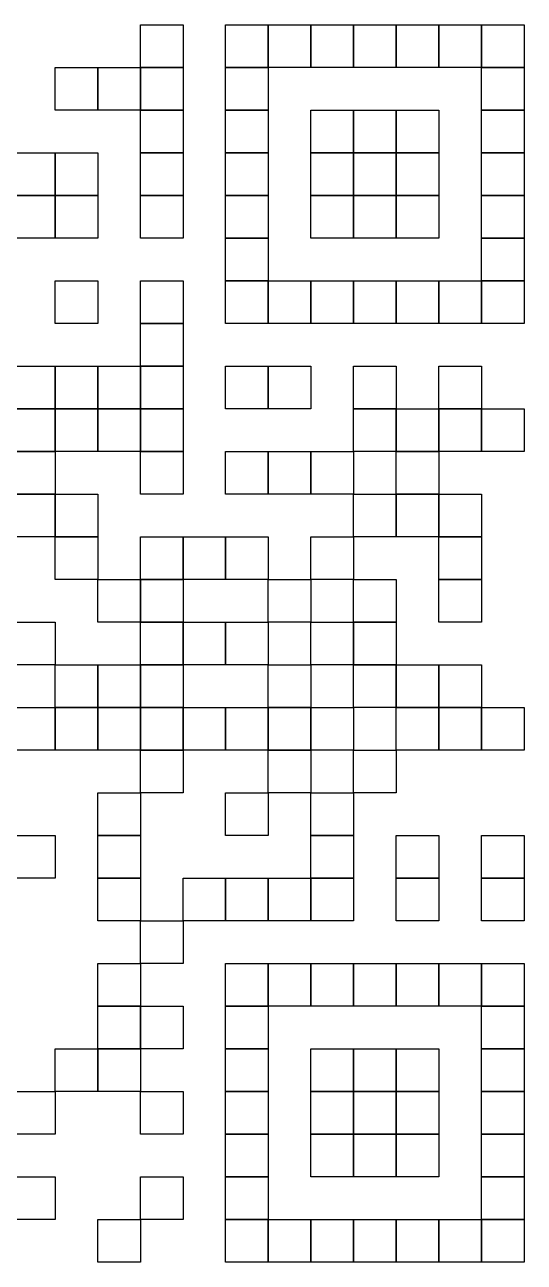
# Model space of a CAD drawing. Extents: x -98 to 566, y 230 to 443.
# Drawn here: x 31.3 to 40.19, y 333.04 to 355.05 of the extents above; entities that cross this region are included whole.
import ezdxf

# ---------------------------------------------------------------- set-up
doc = ezdxf.new("R2010")
doc.units = 0
doc.layers.add('Layer', color=7, linetype='CONTINUOUS')

msp = doc.modelspace()

# ---------------------------------------------------------------- linework, layer by layer
at = {"layer": 'Layer', "color": 7}
for p, q in [((33.360851, 354.291176), (33.360851, 355.050255)), ((33.360851, 355.050255), (34.119933, 355.050255)), ((34.119933, 355.050255), (34.119933, 354.291176)), ((34.879012, 354.291176), (34.879012, 355.050255)), ((34.879012, 355.050255), (35.638094, 355.050255)), ((35.638094, 354.291176), (35.638094, 355.050255)), ((35.638094, 355.050255), (36.397173, 355.050255)), ((35.638094, 355.050255), (35.638094, 354.291176)), ((36.397173, 354.291176), (36.397173, 355.050255)), ((36.397173, 355.050255), (37.156255, 355.050255)), ((36.397173, 355.050255), (36.397173, 354.291176)), ((37.156255, 354.291176), (37.156255, 355.050255)), ((37.156255, 355.050255), (37.915334, 355.050255)), ((37.156255, 355.050255), (37.156255, 354.291176)), ((37.915334, 354.291176), (37.915334, 355.050255)), ((37.915334, 355.050255), (38.674415, 355.050255)), ((37.915334, 355.050255), (37.915334, 354.291176)), ((38.674415, 354.291176), (38.674415, 355.050255)), ((38.674415, 355.050255), (39.433494, 355.050255)), ((38.674415, 355.050255), (38.674415, 354.291176)), ((39.433494, 354.291176), (39.433494, 355.050255)), ((39.433494, 355.050255), (40.192576, 355.050255)), ((39.433494, 355.050255), (39.433494, 354.291176)), ((40.192576, 355.050255), (40.192576, 354.291176)), ((31.84269, 353.532094), (31.84269, 354.291176)), ((31.84269, 354.291176), (32.601772, 354.291176)), ((32.601772, 353.532094), (32.601772, 354.291176)), ((32.601772, 354.291176), (33.360851, 354.291176)), ((32.601772, 354.291176), (32.601772, 353.532094)), ((34.119933, 354.291176), (33.360851, 354.291176)), ((33.360851, 353.532094), (33.360851, 354.291176)), ((33.360851, 354.291176), (34.119933, 354.291176)), ((33.360851, 354.291176), (33.360851, 353.532094)), ((34.119933, 354.291176), (34.119933, 353.532094)), ((35.638094, 354.291176), (34.879012, 354.291176)), ((34.879012, 353.532094), (34.879012, 354.291176)), ((34.879012, 354.291176), (35.638094, 354.291176)), ((36.397173, 354.291176), (35.638094, 354.291176)), ((35.638094, 354.291176), (35.638094, 353.532094)), ((37.156255, 354.291176), (36.397173, 354.291176)), ((37.915334, 354.291176), (37.156255, 354.291176)), ((38.674415, 354.291176), (37.915334, 354.291176)), ((39.433494, 354.291176), (38.674415, 354.291176)), ((40.192576, 354.291176), (39.433494, 354.291176)), ((39.433494, 353.532094), (39.433494, 354.291176)), ((39.433494, 354.291176), (40.192576, 354.291176)), ((40.192576, 354.291176), (40.192576, 353.532094)), ((32.601772, 353.532094), (31.84269, 353.532094)), ((33.360851, 353.532094), (32.601772, 353.532094)), ((34.119933, 353.532094), (33.360851, 353.532094)), ((33.360851, 352.773015), (33.360851, 353.532094)), ((33.360851, 353.532094), (34.119933, 353.532094)), ((34.119933, 353.532094), (34.119933, 352.773015)), ((35.638094, 353.532094), (34.879012, 353.532094)), ((34.879012, 352.773015), (34.879012, 353.532094)), ((34.879012, 353.532094), (35.638094, 353.532094)), ((35.638094, 353.532094), (35.638094, 352.773015)), ((36.397173, 352.773015), (36.397173, 353.532094)), ((36.397173, 353.532094), (37.156255, 353.532094)), ((37.156255, 352.773015), (37.156255, 353.532094)), ((37.156255, 353.532094), (37.915334, 353.532094)), ((37.156255, 353.532094), (37.156255, 352.773015)), ((37.915334, 352.773015), (37.915334, 353.532094)), ((37.915334, 353.532094), (38.674415, 353.532094)), ((37.915334, 353.532094), (37.915334, 352.773015)), ((38.674415, 353.532094), (38.674415, 352.773015)), ((40.192576, 353.532094), (39.433494, 353.532094)), ((39.433494, 352.773015), (39.433494, 353.532094)), ((39.433494, 353.532094), (40.192576, 353.532094)), ((40.192576, 353.532094), (40.192576, 352.773015)), ((31.083611, 352.773015), (31.84269, 352.773015)), ((31.84269, 352.013933), (31.84269, 352.773015)), ((31.84269, 352.773015), (32.601772, 352.773015)), ((31.84269, 352.773015), (31.84269, 352.013933)), ((32.601772, 352.773015), (32.601772, 352.013933)), ((34.119933, 352.773015), (33.360851, 352.773015)), ((33.360851, 352.013933), (33.360851, 352.773015)), ((33.360851, 352.773015), (34.119933, 352.773015)), ((34.119933, 352.773015), (34.119933, 352.013933)), ((35.638094, 352.773015), (34.879012, 352.773015)), ((34.879012, 352.013933), (34.879012, 352.773015)), ((34.879012, 352.773015), (35.638094, 352.773015)), ((35.638094, 352.773015), (35.638094, 352.013933)), ((37.156255, 352.773015), (36.397173, 352.773015)), ((36.397173, 352.013933), (36.397173, 352.773015)), ((36.397173, 352.773015), (37.156255, 352.773015)), ((37.915334, 352.773015), (37.156255, 352.773015)), ((37.156255, 352.013933), (37.156255, 352.773015)), ((37.156255, 352.773015), (37.915334, 352.773015)), ((37.156255, 352.773015), (37.156255, 352.013933)), ((38.674415, 352.773015), (37.915334, 352.773015)), ((37.915334, 352.013933), (37.915334, 352.773015)), ((37.915334, 352.773015), (38.674415, 352.773015)), ((37.915334, 352.773015), (37.915334, 352.013933)), ((38.674415, 352.773015), (38.674415, 352.013933)), ((40.192576, 352.773015), (39.433494, 352.773015)), ((39.433494, 352.013933), (39.433494, 352.773015)), ((39.433494, 352.773015), (40.192576, 352.773015)), ((40.192576, 352.773015), (40.192576, 352.013933)), ((31.84269, 352.013933), (31.083611, 352.013933)), ((31.083611, 352.013933), (31.84269, 352.013933)), ((32.601772, 352.013933), (31.84269, 352.013933)), ((31.84269, 351.254854), (31.84269, 352.013933)), ((31.84269, 352.013933), (32.601772, 352.013933)), ((31.84269, 352.013933), (31.84269, 351.254854)), ((32.601772, 352.013933), (32.601772, 351.254854)), ((34.119933, 352.013933), (33.360851, 352.013933)), ((33.360851, 351.254854), (33.360851, 352.013933)), ((33.360851, 352.013933), (34.119933, 352.013933)), ((34.119933, 352.013933), (34.119933, 351.254854)), ((35.638094, 352.013933), (34.879012, 352.013933)), ((34.879012, 351.254854), (34.879012, 352.013933)), ((34.879012, 352.013933), (35.638094, 352.013933)), ((35.638094, 352.013933), (35.638094, 351.254854)), ((37.156255, 352.013933), (36.397173, 352.013933)), ((36.397173, 351.254854), (36.397173, 352.013933)), ((36.397173, 352.013933), (37.156255, 352.013933)), ((37.915334, 352.013933), (37.156255, 352.013933)), ((37.156255, 351.254854), (37.156255, 352.013933)), ((37.156255, 352.013933), (37.915334, 352.013933)), ((37.156255, 352.013933), (37.156255, 351.254854)), ((38.674415, 352.013933), (37.915334, 352.013933)), ((37.915334, 351.254854), (37.915334, 352.013933)), ((37.915334, 352.013933), (38.674415, 352.013933)), ((37.915334, 352.013933), (37.915334, 351.254854)), ((38.674415, 352.013933), (38.674415, 351.254854)), ((40.192576, 352.013933), (39.433494, 352.013933)), ((39.433494, 351.254854), (39.433494, 352.013933)), ((39.433494, 352.013933), (40.192576, 352.013933)), ((40.192576, 352.013933), (40.192576, 351.254854)), ((31.84269, 351.254854), (31.083611, 351.254854)), ((32.601772, 351.254854), (31.84269, 351.254854)), ((34.119933, 351.254854), (33.360851, 351.254854)), ((35.638094, 351.254854), (34.879012, 351.254854)), ((34.879012, 350.495773), (34.879012, 351.254854)), ((34.879012, 351.254854), (35.638094, 351.254854)), ((35.638094, 351.254854), (35.638094, 350.495773)), ((37.156255, 351.254854), (36.397173, 351.254854)), ((37.915334, 351.254854), (37.156255, 351.254854)), ((38.674415, 351.254854), (37.915334, 351.254854)), ((40.192576, 351.254854), (39.433494, 351.254854)), ((39.433494, 350.495773), (39.433494, 351.254854)), ((39.433494, 351.254854), (40.192576, 351.254854)), ((40.192576, 351.254854), (40.192576, 350.495773)), ((31.84269, 349.736694), (31.84269, 350.495773)), ((31.84269, 350.495773), (32.601772, 350.495773)), ((32.601772, 350.495773), (32.601772, 349.736694)), ((33.360851, 349.736694), (33.360851, 350.495773)), ((33.360851, 350.495773), (34.119933, 350.495773)), ((34.119933, 350.495773), (34.119933, 349.736694)), ((35.638094, 350.495773), (34.879012, 350.495773)), ((34.879012, 349.736694), (34.879012, 350.495773)), ((34.879012, 350.495773), (35.638094, 350.495773)), ((35.638094, 349.736694), (35.638094, 350.495773)), ((35.638094, 350.495773), (36.397173, 350.495773)), ((35.638094, 350.495773), (35.638094, 349.736694)), ((36.397173, 349.736694), (36.397173, 350.495773)), ((36.397173, 350.495773), (37.156255, 350.495773)), ((36.397173, 350.495773), (36.397173, 349.736694)), ((37.156255, 349.736694), (37.156255, 350.495773)), ((37.156255, 350.495773), (37.915334, 350.495773)), ((37.156255, 350.495773), (37.156255, 349.736694)), ((37.915334, 349.736694), (37.915334, 350.495773)), ((37.915334, 350.495773), (38.674415, 350.495773)), ((37.915334, 350.495773), (37.915334, 349.736694)), ((38.674415, 349.736694), (38.674415, 350.495773)), ((38.674415, 350.495773), (39.433494, 350.495773)), ((38.674415, 350.495773), (38.674415, 349.736694)), ((40.192576, 350.495773), (39.433494, 350.495773)), ((39.433494, 349.736694), (39.433494, 350.495773)), ((39.433494, 350.495773), (40.192576, 350.495773)), ((39.433494, 350.495773), (39.433494, 349.736694)), ((40.192576, 350.495773), (40.192576, 349.736694)), ((32.601772, 349.736694), (31.84269, 349.736694)), ((34.119933, 349.736694), (33.360851, 349.736694)), ((33.360851, 348.977612), (33.360851, 349.736694)), ((33.360851, 349.736694), (34.119933, 349.736694)), ((34.119933, 349.736694), (34.119933, 348.977612)), ((35.638094, 349.736694), (34.879012, 349.736694)), ((36.397173, 349.736694), (35.638094, 349.736694)), ((37.156255, 349.736694), (36.397173, 349.736694)), ((37.915334, 349.736694), (37.156255, 349.736694)), ((38.674415, 349.736694), (37.915334, 349.736694)), ((39.433494, 349.736694), (38.674415, 349.736694)), ((40.192576, 349.736694), (39.433494, 349.736694)), ((31.083611, 348.977612), (31.84269, 348.977612)), ((31.84269, 348.218533), (31.84269, 348.977612)), ((31.84269, 348.977612), (32.601772, 348.977612)), ((31.84269, 348.977612), (31.84269, 348.218533)), ((32.601772, 348.218533), (32.601772, 348.977612)), ((32.601772, 348.977612), (33.360851, 348.977612)), ((32.601772, 348.977612), (32.601772, 348.218533)), ((34.119933, 348.977612), (33.360851, 348.977612)), ((33.360851, 348.218533), (33.360851, 348.977612)), ((33.360851, 348.977612), (34.119933, 348.977612)), ((33.360851, 348.977612), (33.360851, 348.218533)), ((34.119933, 348.977612), (34.119933, 348.218533)), ((34.879012, 348.218533), (34.879012, 348.977612)), ((34.879012, 348.977612), (35.638094, 348.977612)), ((35.638094, 348.218533), (35.638094, 348.977612)), ((35.638094, 348.977612), (36.397173, 348.977612)), ((35.638094, 348.977612), (35.638094, 348.218533)), ((36.397173, 348.977612), (36.397173, 348.218533)), ((37.156255, 348.218533), (37.156255, 348.977612)), ((37.156255, 348.977612), (37.915334, 348.977612)), ((37.915334, 348.977612), (37.915334, 348.218533)), ((38.674415, 348.218533), (38.674415, 348.977612)), ((38.674415, 348.977612), (39.433494, 348.977612)), ((39.433494, 348.977612), (39.433494, 348.218533)), ((31.84269, 348.218533), (31.083611, 348.218533)), ((31.083611, 348.218533), (31.84269, 348.218533)), ((32.601772, 348.218533), (31.84269, 348.218533)), ((31.84269, 347.459451), (31.84269, 348.218533)), ((31.84269, 348.218533), (32.601772, 348.218533)), ((31.84269, 348.218533), (31.84269, 347.459451)), ((33.360851, 348.218533), (32.601772, 348.218533)), ((32.601772, 347.459451), (32.601772, 348.218533)), ((32.601772, 348.218533), (33.360851, 348.218533)), ((32.601772, 348.218533), (32.601772, 347.459451)), ((34.119933, 348.218533), (33.360851, 348.218533)), ((33.360851, 347.459451), (33.360851, 348.218533)), ((33.360851, 348.218533), (34.119933, 348.218533)), ((33.360851, 348.218533), (33.360851, 347.459451)), ((34.119933, 348.218533), (34.119933, 347.459451)), ((35.638094, 348.218533), (34.879012, 348.218533)), ((36.397173, 348.218533), (35.638094, 348.218533)), ((37.915334, 348.218533), (37.156255, 348.218533)), ((37.156255, 347.459451), (37.156255, 348.218533)), ((37.156255, 348.218533), (37.915334, 348.218533)), ((37.915334, 347.459451), (37.915334, 348.218533)), ((37.915334, 348.218533), (38.674415, 348.218533)), ((37.915334, 348.218533), (37.915334, 347.459451)), ((39.433494, 348.218533), (38.674415, 348.218533)), ((38.674415, 347.459451), (38.674415, 348.218533)), ((38.674415, 348.218533), (39.433494, 348.218533)), ((38.674415, 348.218533), (38.674415, 347.459451)), ((39.433494, 347.459451), (39.433494, 348.218533)), ((39.433494, 348.218533), (40.192576, 348.218533)), ((39.433494, 348.218533), (39.433494, 347.459451)), ((40.192576, 348.218533), (40.192576, 347.459451)), ((31.84269, 347.459451), (31.083611, 347.459451)), ((31.083611, 347.459451), (31.84269, 347.459451)), ((32.601772, 347.459451), (31.84269, 347.459451)), ((31.84269, 347.459451), (31.84269, 346.700369)), ((33.360851, 347.459451), (32.601772, 347.459451)), ((34.119933, 347.459451), (33.360851, 347.459451)), ((33.360851, 346.700369), (33.360851, 347.459451)), ((33.360851, 347.459451), (34.119933, 347.459451)), ((34.119933, 347.459451), (34.119933, 346.700369)), ((34.879012, 346.700369), (34.879012, 347.459451)), ((34.879012, 347.459451), (35.638094, 347.459451)), ((35.638094, 346.700369), (35.638094, 347.459451)), ((35.638094, 347.459451), (36.397173, 347.459451)), ((35.638094, 347.459451), (35.638094, 346.700369)), ((36.397173, 346.700369), (36.397173, 347.459451)), ((36.397173, 347.459451), (37.156255, 347.459451)), ((36.397173, 347.459451), (36.397173, 346.700369)), ((37.915334, 347.459451), (37.156255, 347.459451)), ((37.156255, 347.459451), (37.156255, 346.700369)), ((38.674415, 347.459451), (37.915334, 347.459451)), ((37.915334, 346.700369), (37.915334, 347.459451)), ((37.915334, 347.459451), (38.674415, 347.459451)), ((39.433494, 347.459451), (38.674415, 347.459451)), ((38.674415, 347.459451), (38.674415, 346.700369)), ((40.192576, 347.459451), (39.433494, 347.459451)), ((31.84269, 346.700369), (31.083611, 346.700369)), ((31.083611, 346.700369), (31.84269, 346.700369)), ((31.84269, 345.94129), (31.84269, 346.700369)), ((31.84269, 346.700369), (32.601772, 346.700369)), ((31.84269, 346.700369), (31.84269, 345.94129)), ((32.601772, 346.700369), (32.601772, 345.94129)), ((34.119933, 346.700369), (33.360851, 346.700369)), ((35.638094, 346.700369), (34.879012, 346.700369)), ((36.397173, 346.700369), (35.638094, 346.700369)), ((37.156255, 346.700369), (36.397173, 346.700369)), ((37.156255, 345.94129), (37.156255, 346.700369)), ((37.156255, 346.700369), (37.915334, 346.700369)), ((38.674415, 346.700369), (37.915334, 346.700369)), ((37.915334, 345.94129), (37.915334, 346.700369)), ((37.915334, 346.700369), (38.674415, 346.700369)), ((37.915334, 346.700369), (37.915334, 345.94129)), ((38.674415, 345.94129), (38.674415, 346.700369)), ((38.674415, 346.700369), (39.433494, 346.700369)), ((38.674415, 346.700369), (38.674415, 345.94129)), ((39.433494, 346.700369), (39.433494, 345.94129)), ((31.84269, 345.94129), (31.083611, 345.94129)), ((32.601772, 345.94129), (31.84269, 345.94129)), ((31.84269, 345.182208), (31.84269, 345.94129)), ((31.84269, 345.94129), (32.601772, 345.94129)), ((32.601772, 345.94129), (32.601772, 345.182208)), ((33.360851, 345.182208), (33.360851, 345.94129)), ((33.360851, 345.94129), (34.119933, 345.94129)), ((34.119933, 345.182208), (34.119933, 345.94129)), ((34.119933, 345.94129), (34.879012, 345.94129)), ((34.119933, 345.94129), (34.119933, 345.182208)), ((34.879012, 345.182208), (34.879012, 345.94129)), ((34.879012, 345.94129), (35.638094, 345.94129)), ((34.879012, 345.94129), (34.879012, 345.182208)), ((35.638094, 345.94129), (35.638094, 345.182208)), ((36.397173, 345.182208), (36.397173, 345.94129)), ((36.397173, 345.94129), (37.156255, 345.94129)), ((37.915334, 345.94129), (37.156255, 345.94129)), ((37.156255, 345.94129), (37.156255, 345.182208)), ((38.674415, 345.94129), (37.915334, 345.94129)), ((39.433494, 345.94129), (38.674415, 345.94129)), ((38.674415, 345.182208), (38.674415, 345.94129)), ((38.674415, 345.94129), (39.433494, 345.94129)), ((39.433494, 345.94129), (39.433494, 345.182208)), ((32.601772, 345.182208), (31.84269, 345.182208)), ((32.601772, 344.423129), (32.601772, 345.182208)), ((32.601772, 345.182208), (33.360851, 345.182208)), ((34.119933, 345.182208), (33.360851, 345.182208)), ((33.360851, 344.423129), (33.360851, 345.182208)), ((33.360851, 345.182208), (34.119933, 345.182208)), ((33.360851, 345.182208), (33.360851, 344.423129)), ((34.879012, 345.182208), (34.119933, 345.182208)), ((34.119933, 345.182208), (34.119933, 344.423129)), ((35.638094, 345.182208), (34.879012, 345.182208)), ((35.638094, 344.423129), (35.638094, 345.182208)), ((35.638094, 345.182208), (36.397173, 345.182208)), ((37.156255, 345.182208), (36.397173, 345.182208)), ((36.397173, 345.182208), (36.397173, 344.423129)), ((37.156255, 344.423129), (37.156255, 345.182208)), ((37.156255, 345.182208), (37.915334, 345.182208)), ((37.915334, 345.182208), (37.915334, 344.423129)), ((39.433494, 345.182208), (38.674415, 345.182208)), ((38.674415, 344.423129), (38.674415, 345.182208)), ((38.674415, 345.182208), (39.433494, 345.182208)), ((39.433494, 345.182208), (39.433494, 344.423129)), ((31.083611, 344.423129), (31.84269, 344.423129)), ((31.84269, 344.423129), (31.84269, 343.664047)), ((33.360851, 344.423129), (32.601772, 344.423129)), ((34.119933, 344.423129), (33.360851, 344.423129)), ((33.360851, 343.664047), (33.360851, 344.423129)), ((33.360851, 344.423129), (34.119933, 344.423129)), ((34.119933, 343.664047), (34.119933, 344.423129)), ((34.119933, 344.423129), (34.879012, 344.423129)), ((34.119933, 344.423129), (34.119933, 343.664047)), ((34.879012, 343.664047), (34.879012, 344.423129)), ((34.879012, 344.423129), (35.638094, 344.423129)), ((34.879012, 344.423129), (34.879012, 343.664047)), ((36.397173, 344.423129), (35.638094, 344.423129)), ((35.638094, 344.423129), (35.638094, 343.664047)), ((36.397173, 343.664047), (36.397173, 344.423129)), ((36.397173, 344.423129), (37.156255, 344.423129)), ((37.915334, 344.423129), (37.156255, 344.423129)), ((37.156255, 343.664047), (37.156255, 344.423129)), ((37.156255, 344.423129), (37.915334, 344.423129)), ((37.156255, 344.423129), (37.156255, 343.664047)), ((37.915334, 344.423129), (37.915334, 343.664047)), ((39.433494, 344.423129), (38.674415, 344.423129)), ((31.84269, 343.664047), (31.083611, 343.664047)), ((31.84269, 342.904968), (31.84269, 343.664047)), ((31.84269, 343.664047), (32.601772, 343.664047)), ((32.601772, 342.904968), (32.601772, 343.664047)), ((32.601772, 343.664047), (33.360851, 343.664047)), ((32.601772, 343.664047), (32.601772, 342.904968)), ((34.119933, 343.664047), (33.360851, 343.664047)), ((33.360851, 342.904968), (33.360851, 343.664047)), ((33.360851, 343.664047), (34.119933, 343.664047)), ((33.360851, 343.664047), (33.360851, 342.904968)), ((34.879012, 343.664047), (34.119933, 343.664047)), ((34.119933, 343.664047), (34.119933, 342.904968)), ((35.638094, 343.664047), (34.879012, 343.664047)), ((35.638094, 342.904968), (35.638094, 343.664047)), ((35.638094, 343.664047), (36.397173, 343.664047)), ((37.156255, 343.664047), (36.397173, 343.664047)), ((36.397173, 343.664047), (36.397173, 342.904968)), ((37.915334, 343.664047), (37.156255, 343.664047)), ((37.156255, 342.904968), (37.156255, 343.664047)), ((37.156255, 343.664047), (37.915334, 343.664047)), ((37.915334, 342.904968), (37.915334, 343.664047)), ((37.915334, 343.664047), (38.674415, 343.664047)), ((37.915334, 343.664047), (37.915334, 342.904968)), ((38.674415, 342.904968), (38.674415, 343.664047)), ((38.674415, 343.664047), (39.433494, 343.664047)), ((38.674415, 343.664047), (38.674415, 342.904968)), ((39.433494, 343.664047), (39.433494, 342.904968)), ((31.083611, 342.904968), (31.84269, 342.904968)), ((32.601772, 342.904968), (31.84269, 342.904968)), ((31.84269, 342.145887), (31.84269, 342.904968)), ((31.84269, 342.904968), (32.601772, 342.904968)), ((31.84269, 342.904968), (31.84269, 342.145887)), ((33.360851, 342.904968), (32.601772, 342.904968)), ((32.601772, 342.145887), (32.601772, 342.904968)), ((32.601772, 342.904968), (33.360851, 342.904968)), ((32.601772, 342.904968), (32.601772, 342.145887)), ((34.119933, 342.904968), (33.360851, 342.904968)), ((33.360851, 342.145887), (33.360851, 342.904968)), ((33.360851, 342.904968), (34.119933, 342.904968)), ((33.360851, 342.904968), (33.360851, 342.145887)), ((34.119933, 342.145887), (34.119933, 342.904968)), ((34.119933, 342.904968), (34.879012, 342.904968)), ((34.119933, 342.904968), (34.119933, 342.145887)), ((34.879012, 342.145887), (34.879012, 342.904968)), ((34.879012, 342.904968), (35.638094, 342.904968)), ((34.879012, 342.904968), (34.879012, 342.145887)), ((36.397173, 342.904968), (35.638094, 342.904968)), ((35.638094, 342.145887), (35.638094, 342.904968)), ((35.638094, 342.904968), (36.397173, 342.904968)), ((35.638094, 342.904968), (35.638094, 342.145887)), ((36.397173, 342.145887), (36.397173, 342.904968)), ((36.397173, 342.904968), (37.156255, 342.904968)), ((36.397173, 342.904968), (36.397173, 342.145887)), ((37.915334, 342.904968), (37.156255, 342.904968)), ((37.156255, 342.904968), (37.156255, 342.145887)), ((38.674415, 342.904968), (37.915334, 342.904968)), ((37.915334, 342.145887), (37.915334, 342.904968)), ((37.915334, 342.904968), (38.674415, 342.904968)), ((39.433494, 342.904968), (38.674415, 342.904968)), ((38.674415, 342.145887), (38.674415, 342.904968)), ((38.674415, 342.904968), (39.433494, 342.904968)), ((38.674415, 342.904968), (38.674415, 342.145887)), ((39.433494, 342.145887), (39.433494, 342.904968)), ((39.433494, 342.904968), (40.192576, 342.904968)), ((39.433494, 342.904968), (39.433494, 342.145887)), ((40.192576, 342.904968), (40.192576, 342.145887)), ((31.84269, 342.145887), (31.083611, 342.145887)), ((32.601772, 342.145887), (31.84269, 342.145887)), ((33.360851, 342.145887), (32.601772, 342.145887)), ((34.119933, 342.145887), (33.360851, 342.145887)), ((33.360851, 341.386808), (33.360851, 342.145887)), ((33.360851, 342.145887), (34.119933, 342.145887)), ((34.879012, 342.145887), (34.119933, 342.145887)), ((34.119933, 342.145887), (34.119933, 341.386808)), ((35.638094, 342.145887), (34.879012, 342.145887)), ((36.397173, 342.145887), (35.638094, 342.145887)), ((35.638094, 341.386808), (35.638094, 342.145887)), ((35.638094, 342.145887), (36.397173, 342.145887)), ((37.156255, 342.145887), (36.397173, 342.145887)), ((36.397173, 342.145887), (36.397173, 341.386808)), ((37.156255, 341.386808), (37.156255, 342.145887)), ((37.156255, 342.145887), (37.915334, 342.145887)), ((38.674415, 342.145887), (37.915334, 342.145887)), ((37.915334, 342.145887), (37.915334, 341.386808)), ((39.433494, 342.145887), (38.674415, 342.145887)), ((40.192576, 342.145887), (39.433494, 342.145887)), ((32.601772, 340.627726), (32.601772, 341.386808)), ((32.601772, 341.386808), (33.360851, 341.386808)), ((34.119933, 341.386808), (33.360851, 341.386808)), ((33.360851, 341.386808), (33.360851, 340.627726)), ((34.879012, 340.627726), (34.879012, 341.386808)), ((34.879012, 341.386808), (35.638094, 341.386808)), ((36.397173, 341.386808), (35.638094, 341.386808)), ((35.638094, 341.386808), (35.638094, 340.627726)), ((36.397173, 340.627726), (36.397173, 341.386808)), ((36.397173, 341.386808), (37.156255, 341.386808)), ((37.915334, 341.386808), (37.156255, 341.386808)), ((37.156255, 341.386808), (37.156255, 340.627726)), ((31.083611, 340.627726), (31.84269, 340.627726)), ((31.84269, 340.627726), (31.84269, 339.868647)), ((33.360851, 340.627726), (32.601772, 340.627726)), ((32.601772, 339.868647), (32.601772, 340.627726)), ((32.601772, 340.627726), (33.360851, 340.627726)), ((33.360851, 340.627726), (33.360851, 339.868647)), ((35.638094, 340.627726), (34.879012, 340.627726)), ((37.156255, 340.627726), (36.397173, 340.627726)), ((36.397173, 339.868647), (36.397173, 340.627726)), ((36.397173, 340.627726), (37.156255, 340.627726)), ((37.156255, 340.627726), (37.156255, 339.868647)), ((37.915334, 339.868647), (37.915334, 340.627726)), ((37.915334, 340.627726), (38.674415, 340.627726)), ((38.674415, 340.627726), (38.674415, 339.868647)), ((39.433494, 339.868647), (39.433494, 340.627726)), ((39.433494, 340.627726), (40.192576, 340.627726)), ((40.192576, 340.627726), (40.192576, 339.868647)), ((31.84269, 339.868647), (31.083611, 339.868647)), ((33.360851, 339.868647), (32.601772, 339.868647)), ((32.601772, 339.109565), (32.601772, 339.868647)), ((32.601772, 339.868647), (33.360851, 339.868647)), ((33.360851, 339.868647), (33.360851, 339.109565)), ((34.119933, 339.109565), (34.119933, 339.868647)), ((34.119933, 339.868647), (34.879012, 339.868647)), ((34.879012, 339.109565), (34.879012, 339.868647)), ((34.879012, 339.868647), (35.638094, 339.868647)), ((34.879012, 339.868647), (34.879012, 339.109565)), ((35.638094, 339.109565), (35.638094, 339.868647)), ((35.638094, 339.868647), (36.397173, 339.868647)), ((35.638094, 339.868647), (35.638094, 339.109565)), ((37.156255, 339.868647), (36.397173, 339.868647)), ((36.397173, 339.109565), (36.397173, 339.868647)), ((36.397173, 339.868647), (37.156255, 339.868647)), ((36.397173, 339.868647), (36.397173, 339.109565)), ((37.156255, 339.868647), (37.156255, 339.109565)), ((38.674415, 339.868647), (37.915334, 339.868647)), ((37.915334, 339.109565), (37.915334, 339.868647)), ((37.915334, 339.868647), (38.674415, 339.868647)), ((38.674415, 339.868647), (38.674415, 339.109565)), ((40.192576, 339.868647), (39.433494, 339.868647)), ((39.433494, 339.109565), (39.433494, 339.868647)), ((39.433494, 339.868647), (40.192576, 339.868647)), ((40.192576, 339.868647), (40.192576, 339.109565)), ((33.360851, 339.109565), (32.601772, 339.109565)), ((33.360851, 338.350486), (33.360851, 339.109565)), ((33.360851, 339.109565), (34.119933, 339.109565)), ((34.879012, 339.109565), (34.119933, 339.109565)), ((34.119933, 339.109565), (34.119933, 338.350486)), ((35.638094, 339.109565), (34.879012, 339.109565)), ((36.397173, 339.109565), (35.638094, 339.109565)), ((37.156255, 339.109565), (36.397173, 339.109565)), ((38.674415, 339.109565), (37.915334, 339.109565)), ((40.192576, 339.109565), (39.433494, 339.109565)), ((32.601772, 337.591404), (32.601772, 338.350486)), ((32.601772, 338.350486), (33.360851, 338.350486)), ((34.119933, 338.350486), (33.360851, 338.350486)), ((33.360851, 338.350486), (33.360851, 337.591404)), ((34.879012, 337.591404), (34.879012, 338.350486)), ((34.879012, 338.350486), (35.638094, 338.350486)), ((35.638094, 337.591404), (35.638094, 338.350486)), ((35.638094, 338.350486), (36.397173, 338.350486)), ((35.638094, 338.350486), (35.638094, 337.591404)), ((36.397173, 337.591404), (36.397173, 338.350486)), ((36.397173, 338.350486), (37.156255, 338.350486)), ((36.397173, 338.350486), (36.397173, 337.591404)), ((37.156255, 337.591404), (37.156255, 338.350486)), ((37.156255, 338.350486), (37.915334, 338.350486)), ((37.156255, 338.350486), (37.156255, 337.591404)), ((37.915334, 337.591404), (37.915334, 338.350486)), ((37.915334, 338.350486), (38.674415, 338.350486)), ((37.915334, 338.350486), (37.915334, 337.591404)), ((38.674415, 337.591404), (38.674415, 338.350486)), ((38.674415, 338.350486), (39.433494, 338.350486)), ((38.674415, 338.350486), (38.674415, 337.591404)), ((39.433494, 337.591404), (39.433494, 338.350486)), ((39.433494, 338.350486), (40.192576, 338.350486)), ((39.433494, 338.350486), (39.433494, 337.591404)), ((40.192576, 338.350486), (40.192576, 337.591404)), ((33.360851, 337.591404), (32.601772, 337.591404)), ((32.601772, 336.832325), (32.601772, 337.591404)), ((32.601772, 337.591404), (33.360851, 337.591404)), ((33.360851, 336.832325), (33.360851, 337.591404)), ((33.360851, 337.591404), (34.119933, 337.591404)), ((33.360851, 337.591404), (33.360851, 336.832325)), ((34.119933, 337.591404), (34.119933, 336.832325)), ((35.638094, 337.591404), (34.879012, 337.591404)), ((34.879012, 336.832325), (34.879012, 337.591404)), ((34.879012, 337.591404), (35.638094, 337.591404)), ((36.397173, 337.591404), (35.638094, 337.591404)), ((35.638094, 337.591404), (35.638094, 336.832325)), ((37.156255, 337.591404), (36.397173, 337.591404)), ((37.915334, 337.591404), (37.156255, 337.591404)), ((38.674415, 337.591404), (37.915334, 337.591404)), ((39.433494, 337.591404), (38.674415, 337.591404)), ((40.192576, 337.591404), (39.433494, 337.591404)), ((39.433494, 336.832325), (39.433494, 337.591404)), ((39.433494, 337.591404), (40.192576, 337.591404)), ((40.192576, 337.591404), (40.192576, 336.832325)), ((31.84269, 336.073243), (31.84269, 336.832325)), ((31.84269, 336.832325), (32.601772, 336.832325)), ((33.360851, 336.832325), (32.601772, 336.832325)), ((32.601772, 336.073243), (32.601772, 336.832325)), ((32.601772, 336.832325), (33.360851, 336.832325)), ((32.601772, 336.832325), (32.601772, 336.073243)), ((34.119933, 336.832325), (33.360851, 336.832325)), ((33.360851, 336.832325), (33.360851, 336.073243)), ((35.638094, 336.832325), (34.879012, 336.832325)), ((34.879012, 336.073243), (34.879012, 336.832325)), ((34.879012, 336.832325), (35.638094, 336.832325)), ((35.638094, 336.832325), (35.638094, 336.073243)), ((36.397173, 336.073243), (36.397173, 336.832325)), ((36.397173, 336.832325), (37.156255, 336.832325)), ((37.156255, 336.073243), (37.156255, 336.832325)), ((37.156255, 336.832325), (37.915334, 336.832325)), ((37.156255, 336.832325), (37.156255, 336.073243)), ((37.915334, 336.073243), (37.915334, 336.832325)), ((37.915334, 336.832325), (38.674415, 336.832325)), ((37.915334, 336.832325), (37.915334, 336.073243)), ((38.674415, 336.832325), (38.674415, 336.073243)), ((40.192576, 336.832325), (39.433494, 336.832325)), ((39.433494, 336.073243), (39.433494, 336.832325)), ((39.433494, 336.832325), (40.192576, 336.832325)), ((40.192576, 336.832325), (40.192576, 336.073243)), ((31.083611, 336.073243), (31.84269, 336.073243)), ((32.601772, 336.073243), (31.84269, 336.073243)), ((31.84269, 336.073243), (31.84269, 335.314164)), ((33.360851, 336.073243), (32.601772, 336.073243)), ((33.360851, 335.314164), (33.360851, 336.073243)), ((33.360851, 336.073243), (34.119933, 336.073243)), ((34.119933, 336.073243), (34.119933, 335.314164)), ((35.638094, 336.073243), (34.879012, 336.073243)), ((34.879012, 335.314164), (34.879012, 336.073243)), ((34.879012, 336.073243), (35.638094, 336.073243)), ((35.638094, 336.073243), (35.638094, 335.314164)), ((37.156255, 336.073243), (36.397173, 336.073243)), ((36.397173, 335.314164), (36.397173, 336.073243)), ((36.397173, 336.073243), (37.156255, 336.073243)), ((37.915334, 336.073243), (37.156255, 336.073243)), ((37.156255, 335.314164), (37.156255, 336.073243)), ((37.156255, 336.073243), (37.915334, 336.073243)), ((37.156255, 336.073243), (37.156255, 335.314164)), ((38.674415, 336.073243), (37.915334, 336.073243)), ((37.915334, 335.314164), (37.915334, 336.073243)), ((37.915334, 336.073243), (38.674415, 336.073243)), ((37.915334, 336.073243), (37.915334, 335.314164)), ((38.674415, 336.073243), (38.674415, 335.314164)), ((40.192576, 336.073243), (39.433494, 336.073243)), ((39.433494, 335.314164), (39.433494, 336.073243)), ((39.433494, 336.073243), (40.192576, 336.073243)), ((40.192576, 336.073243), (40.192576, 335.314164)), ((31.84269, 335.314164), (31.083611, 335.314164)), ((34.119933, 335.314164), (33.360851, 335.314164)), ((35.638094, 335.314164), (34.879012, 335.314164)), ((34.879012, 334.555083), (34.879012, 335.314164)), ((34.879012, 335.314164), (35.638094, 335.314164)), ((35.638094, 335.314164), (35.638094, 334.555083)), ((37.156255, 335.314164), (36.397173, 335.314164)), ((36.397173, 334.555083), (36.397173, 335.314164)), ((36.397173, 335.314164), (37.156255, 335.314164)), ((37.915334, 335.314164), (37.156255, 335.314164)), ((37.156255, 334.555083), (37.156255, 335.314164)), ((37.156255, 335.314164), (37.915334, 335.314164)), ((37.156255, 335.314164), (37.156255, 334.555083)), ((38.674415, 335.314164), (37.915334, 335.314164)), ((37.915334, 334.555083), (37.915334, 335.314164)), ((37.915334, 335.314164), (38.674415, 335.314164)), ((37.915334, 335.314164), (37.915334, 334.555083)), ((38.674415, 335.314164), (38.674415, 334.555083)), ((40.192576, 335.314164), (39.433494, 335.314164)), ((39.433494, 334.555083), (39.433494, 335.314164)), ((39.433494, 335.314164), (40.192576, 335.314164)), ((40.192576, 335.314164), (40.192576, 334.555083)), ((31.083611, 334.555083), (31.84269, 334.555083)), ((31.84269, 334.555083), (31.84269, 333.796004)), ((33.360851, 333.796004), (33.360851, 334.555083)), ((33.360851, 334.555083), (34.119933, 334.555083)), ((34.119933, 334.555083), (34.119933, 333.796004)), ((35.638094, 334.555083), (34.879012, 334.555083)), ((34.879012, 333.796004), (34.879012, 334.555083)), ((34.879012, 334.555083), (35.638094, 334.555083)), ((35.638094, 334.555083), (35.638094, 333.796004)), ((37.156255, 334.555083), (36.397173, 334.555083)), ((37.915334, 334.555083), (37.156255, 334.555083)), ((38.674415, 334.555083), (37.915334, 334.555083)), ((40.192576, 334.555083), (39.433494, 334.555083)), ((39.433494, 333.796004), (39.433494, 334.555083)), ((39.433494, 334.555083), (40.192576, 334.555083)), ((40.192576, 334.555083), (40.192576, 333.796004)), ((31.84269, 333.796004), (31.083611, 333.796004)), ((32.601772, 333.036922), (32.601772, 333.796004)), ((32.601772, 333.796004), (33.360851, 333.796004)), ((34.119933, 333.796004), (33.360851, 333.796004)), ((33.360851, 333.796004), (33.360851, 333.036922)), ((35.638094, 333.796004), (34.879012, 333.796004)), ((34.879012, 333.036922), (34.879012, 333.796004)), ((34.879012, 333.796004), (35.638094, 333.796004)), ((35.638094, 333.036922), (35.638094, 333.796004)), ((35.638094, 333.796004), (36.397173, 333.796004)), ((35.638094, 333.796004), (35.638094, 333.036922)), ((36.397173, 333.036922), (36.397173, 333.796004)), ((36.397173, 333.796004), (37.156255, 333.796004)), ((36.397173, 333.796004), (36.397173, 333.036922)), ((37.156255, 333.036922), (37.156255, 333.796004)), ((37.156255, 333.796004), (37.915334, 333.796004)), ((37.156255, 333.796004), (37.156255, 333.036922)), ((37.915334, 333.036922), (37.915334, 333.796004)), ((37.915334, 333.796004), (38.674415, 333.796004)), ((37.915334, 333.796004), (37.915334, 333.036922)), ((38.674415, 333.036922), (38.674415, 333.796004)), ((38.674415, 333.796004), (39.433494, 333.796004)), ((38.674415, 333.796004), (38.674415, 333.036922)), ((40.192576, 333.796004), (39.433494, 333.796004)), ((39.433494, 333.036922), (39.433494, 333.796004)), ((39.433494, 333.796004), (40.192576, 333.796004)), ((39.433494, 333.796004), (39.433494, 333.036922)), ((40.192576, 333.796004), (40.192576, 333.036922)), ((33.360851, 333.036922), (32.601772, 333.036922)), ((35.638094, 333.036922), (34.879012, 333.036922)), ((36.397173, 333.036922), (35.638094, 333.036922)), ((37.156255, 333.036922), (36.397173, 333.036922)), ((37.915334, 333.036922), (37.156255, 333.036922)), ((38.674415, 333.036922), (37.915334, 333.036922)), ((39.433494, 333.036922), (38.674415, 333.036922)), ((40.192576, 333.036922), (39.433494, 333.036922))]:
    msp.add_line(p, q, dxfattribs=at)

doc.saveas('drawing.dxf')
